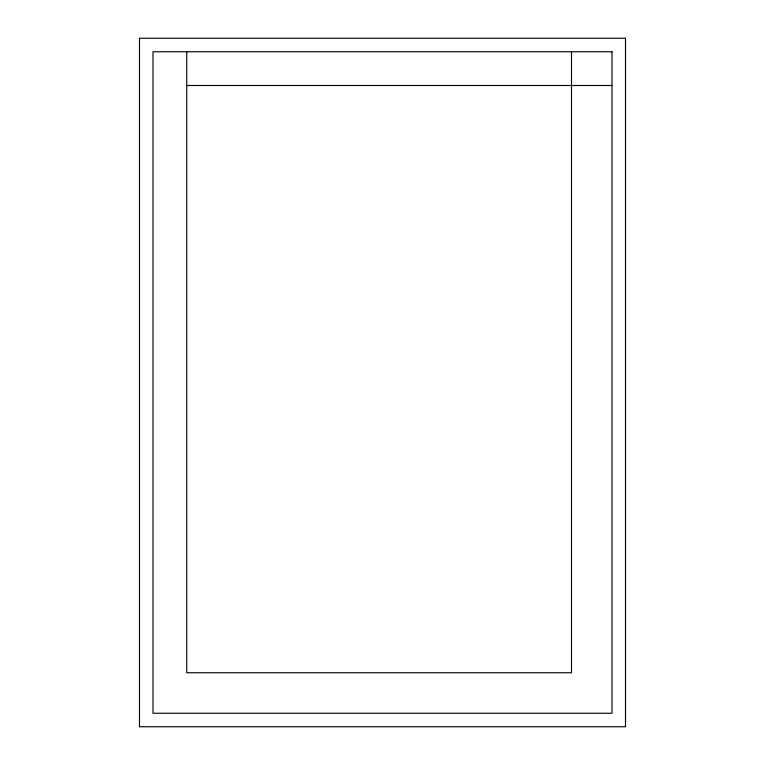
<?xml version="1.0" encoding="UTF-8"?>
<svg xmlns="http://www.w3.org/2000/svg" width="765" height="765" viewBox="0 0 765 765"><rect width="100%" height="100%" fill="white"/><g stroke="black" fill="none" stroke-linecap="round" stroke-linejoin="round"><path stroke-width="1.15" d="M186.746 85.498L612 85.498M571.503 51.752L571.503 672.751L186.746 672.751L186.746 51.752M625.502 38.25L139.498 38.25L139.498 726.75L625.502 726.75L625.502 38.25M612 51.752L153 51.752L153 713.248L612 713.248L612 51.752"/></g></svg>
